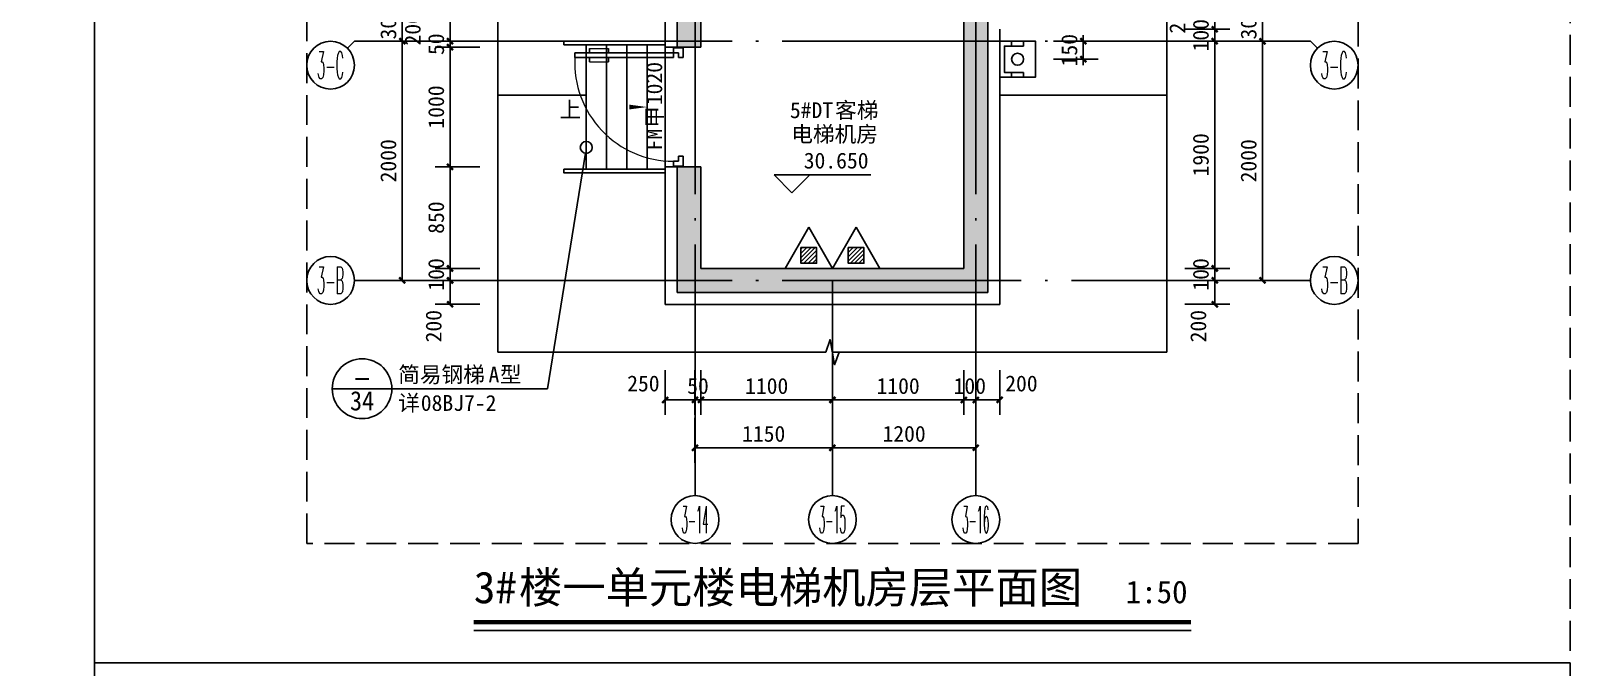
# Model space of a CAD drawing. Extents: x -10817 to 167545, y 26551 to 157048.
# Drawn here: x 86649 to 99533, y 119811 to 125133 of the extents above; entities that cross this region are included whole.
import ezdxf
from ezdxf.enums import TextEntityAlignment as Align
from ezdxf.xclip import XClip

# ---------------------------------------------------------------- set-up
doc = ezdxf.new("R2010")
doc.units = 0
doc.header["$LTSCALE"] = 1000
doc.header["$MEASUREMENT"] = 0
doc.header["$XCLIPFRAME"] = 0
doc.linetypes.add('DASH', pattern=[0.35, 0.25, -0.1])
doc.linetypes.add('DOTE', pattern=[2.42, 2, -0.2, 0.02, -0.2])
doc.layers.get('Defpoints').update_dxf_attribs({"color": 30, "linetype": 'DASH'})
for name, color, linetype in [('125-核心筒-RF$0$A-COLU-CONC-HATC', 204, 'Continuous'), ('125-核心筒-RF$0$A-DOOR', 51, 'Continuous'), ('125-核心筒-RF$0$A-WALL-CONC', 9, 'Continuous'), ('125-核心筒-RF$0$A-WALL-INSL', 9, 'Continuous'), ('125-核心筒-RF$0$D2C4-RF-LDT$0$A-DOOR', 51, 'Continuous'), ('125-核心筒-RF$0$EQUIP_灭火器', 7, 'Continuous'), ('3#-夹层$0$A-ANNO-LEVL', 3, 'Continuous'), ('3#-夹层$0$A-ANNO-TEXT', 7, 'Continuous'), ('3#楼机房平面$0$A-DRAN-SYMB', 243, 'Continuous'), ('3#楼机房平面$0$A-ROOF', 241, 'Continuous'), ('A-ANNO-AXIS-CIRC', 3, 'Continuous'), ('A-ANNO-AXIS-TEXT', 7, 'Continuous'), ('A-ANNO-DIMS', 3, 'Continuous'), ('A-ANNO-DOTE', 10, 'DOTE'), ('A-ANNO-INDX', 3, 'Continuous'), ('A-ANNO-SYMB', 3, 'Continuous'), ('A-ANNO-TEXT', 7, 'Continuous'), ('AXIS_TEXT', 7, 'Continuous')]:
    doc.layers.add(name, color=color, linetype=linetype)
doc.styles.add('3#-夹层$0$_TCH_DIM', font='')
doc.styles.add('_TCH_AXIS', font='COMPLEX', dxfattribs={"bigfont": 'GBCBIG'})
doc.styles.add('_TCH_DIM', font='')
doc.styles.add('_TCH_DIM_T3', font='')
doc.styles.add('_TCH_LABEL', font='')
doc.styles.add('COMPLEX', font='COMPLEX')
doc.styles.get("Standard").update_dxf_attribs({"font": ''})
doc.styles.get('3#-夹层$0$_TCH_DIM').set_extended_font_data('SimSun')
doc.styles.get('_TCH_DIM').set_extended_font_data('SimSun')
doc.styles.get('_TCH_DIM_T3').set_extended_font_data('SimSun')
doc.styles.get('_TCH_LABEL').set_extended_font_data('SimSun')
doc.styles.get('Standard').set_extended_font_data('SimSun')
doc.dimstyles.new('_TCH_ARCH&&50', dxfattribs={"dimtxt": 132.911392, "dimasz": 50, "dimexe": 125, "dimexo": 150, "dimgap": 50, "dimtad": 1, "dimdec": 0, "dimzin": 0, "dimdsep": 46, "dimtxsty": '_TCH_DIM_T3', "dimblk": 'ARCHTICK', "dimcen": 0.09, "dimclrt": 7, "dimazin": 2, "dimtfac": 1, "dimtdec": 0, "dimtix": 1, "dimtmove": 2, "dimatfit": 3, "dimfxl": 50, "dimtolj": 1, "dimtzin": 0, "dimarcsym": 0})

# ---------------------------------------------------------------- blocks, each defined once
blk = doc.blocks.new('125-核心筒-RF$0$A$C344D27CE')
at = {"linetype": 'ByBlock'}
blk.add_lwpolyline([(1050, 848), (50, 848)], dxfattribs=at)
at = {"layer": '125-核心筒-RF$0$D2C4-RF-LDT$0$A-DOOR', "linetype": 'ByBlock'}
for p, q in [((1070, 848), (30, 848)), ((1070, 698), (30, 698)), ((1070, 528), (30, 528)), ((1070, 358), (30, 358)), ((1070, 188), (30, 188))]:
    blk.add_line(p, q, dxfattribs=at)
for points in [[(30, 0), (0, 0), (0, 848), (30, 848)], [(1070, 0), (1100, 0), (1100, 848), (1070, 848)]]:
    blk.add_lwpolyline(points, close=True, dxfattribs=at)
for points in [[(30, 0), (30, 848)], [(1070, 848), (1070, 0)]]:
    blk.add_lwpolyline(points, dxfattribs=at)
blk = doc.blocks.new('125-核心筒-RF$0$$TwtSys$00000546')
h = blk.add_hatch()
h.set_pattern_fill('ANSI31', color=256, scale=200, style=0)
h.set_pattern_definition([(45, (-38543.802, -6670.83), (-17.67767, 17.67767), [])])
h.paths.add_polyline_path([(-65, 174), (65, 174), (65, 44), (-65, 44)])
for points in [[(0, 344), (-198, 0), (198, 0)], [(-65, 174), (65, 174), (65, 44), (-65, 44)]]:
    blk.add_lwpolyline(points, close=True)
blk = doc.blocks.new('125-核心筒-RF$0$$DorLib2D$00000009')
for p, q in [((0.413, 0.905), (0.413, 0.081)), ((0.454, 0.905), (0.413, 0.905)), ((0.454, 0.081), (0.454, 0.905)), ((0.413, 0.782), (0.378, 0.782)), ((0.489, 0.782), (0.454, 0.782)), ((0.413, 0.624), (0.378, 0.624)), ((0.489, 0.624), (0.454, 0.624)), ((-0.494, 0.081), (-0.453, 0.081)), ((-0.494, -0.002), (-0.494, 0.081)), ((-0.453, 0.081), (-0.453, 0.039)), ((-0.453, 0.039), (-0.412, 0.039)), ((-0.412, 0.039), (-0.412, -0.002)), ((0.413, 0.081), (0.454, 0.081)), ((0.454, 0.039), (0.413, 0.039)), ((0.413, 0.039), (0.413, -0.002)), ((0.495, 0.081), (0.454, 0.081)), ((0.454, 0.081), (0.454, 0.039)), ((0.495, -0.002), (0.495, 0.081)), ((-0.494, -0.002), (-0.494, -0.002)), ((-0.412, -0.002), (-0.494, -0.002)), ((0.413, -0.002), (0.495, -0.002)), ((0.495, -0.002), (0.495, -0.002))]:
    blk.add_line(p, q)
at = {"lineweight": 13}
for p, q in [((0.378, 0.782), (0.378, 0.624)), ((0.489, 0.782), (0.489, 0.624))]:
    blk.add_line(p, q, dxfattribs=at)
blk.add_arc((0.372, 0.082), 0.825, 87.134, 180.0717, dxfattribs=at)
blk = doc.blocks.new('125-核心筒-RF')
at = {"layer": '125-核心筒-RF$0$A-COLU-CONC-HATC'}
for points in [[(3500, -1650), (3700, -1450), (3700, 650), (3500, 850)], [(5900, 650), (5900, 400), (6100, 400), (6100, 850)], [(6100, -1650), (6100, -600), (5900, -600), (5900, -1450)], [(3700, -1450), (3500, -1650), (6100, -1650), (5900, -1450)]]:
    blk.add_hatch(color=256, dxfattribs=at).paths.add_polyline_path(points)
at = {"layer": '125-核心筒-RF$0$A-WALL-CONC'}
for p, q in [((3500, -1650), (3500, 850)), ((6100, 400), (6100, 850)), ((3700, -1450), (3700, 650)), ((5900, 650), (5900, 400)), ((5900, 400), (6100, 400)), ((6100, -600), (5900, -600)), ((5900, -600), (5900, -1450)), ((6100, -1650), (6100, -600)), ((3700, -1450), (5900, -1450)), ((3500, -1650), (6100, -1650))]:
    blk.add_line(p, q, dxfattribs=at)
at = {"layer": '125-核心筒-RF$0$A-WALL-INSL'}
for p, q in [((6200, 400), (6200, 950)), ((3400, -1750), (3400, 550)), ((6200, 400), (6100, 400)), ((6200, -600), (6100, -600)), ((6200, -1750), (6200, -600)), ((3400, -1750), (6200, -1750))]:
    blk.add_line(p, q, dxfattribs=at)
at = {"rotation": 90}
blk.add_blockref('125-核心筒-RF$0$A$C344D27CE', (7048, -650), dxfattribs=at)
at = {"layer": '125-核心筒-RF$0$A-DOOR', "xscale": 1000, "yscale": -1000, "zscale": 300, "rotation": 90}
blk.add_blockref('125-核心筒-RF$0$$DorLib2D$00000009', (6050, -100), dxfattribs=at)
at = {"layer": '125-核心筒-RF$0$EQUIP_灭火器', "xscale": -1}
for p in [(4602, -1450), (4998, -1450)]:
    blk.add_blockref('125-核心筒-RF$0$$TwtSys$00000546', p, dxfattribs=at)
blk = doc.blocks.new('3#楼机房平面$0$A$C38F52E6E')
at = {"layer": ''}
for p, q in [((-150, -100), (-110, -100)), ((110, -100), (150, -100)), ((-150, -200), (-110, -200)), ((110, -200), (150, -200))]:
    blk.add_line(p, q, dxfattribs=at)
at = {"layer": '3#楼机房平面$0$A-DRAN-SYMB'}
for points in [[(-150, 0), (-150, -300), (150, -300), (150, 0)], [(-150, -200), (-150, 0), (150, 0), (150, -200)], [(-110, -200), (-110, -40), (110, -40), (110, -200)]]:
    blk.add_lwpolyline(points, dxfattribs=at)
blk = doc.blocks.new('3#楼机房平面$0$A$C58184AA4')
at = {"layer": '3#楼机房平面$0$A-DRAN-SYMB'}
blk.add_circle((0, 0), 50, dxfattribs=at)
at = {"layer": '3#楼机房平面$0$A-DRAN-SYMB', "rotation": 90.00000000000001}
blk.add_blockref('3#楼机房平面$0$A$C38F52E6E', (-150, 0), dxfattribs=at)
blk = doc.blocks.new('3#楼机房平面')
at = {"layer": '3#楼机房平面$0$A-ROOF'}
for points in [[(2060, 1550), (18840, 1550)], [(25700, 1550), (22300, 1550)]]:
    blk.add_lwpolyline(points, dxfattribs=at)
blk.add_blockref('3#楼机房平面$0$A$C58184AA4', (22449.9, 1850.1))
blk = doc.blocks.new('_ArchTick')
at = {"color": 0, "linetype": 'ByBlock', "const_width": 0.4}
blk.add_lwpolyline([(-0.5, -0.5), (0.5, 0.5)], dxfattribs=at)
blk = doc.blocks.new('*D2770')
at = {"layer": 'A-ANNO-DIMS', "color": 0, "lineweight": -2, "transparency": 16777216}
for p, q in [((95208, 125046), (95583, 125046)), ((95458, 125046), (95458, 125096)), ((95458, 124896), (95458, 125046)), ((95208, 124896), (95583, 124896)), ((95458, 124896), (95458, 124846))]:
    blk.add_line(p, q, dxfattribs=at)
at = {"layer": 'Defpoints', "color": 0, "transparency": 16777216}
for p in [(95058, 125046), (95458, 125046), (95058, 124896)]:
    blk.add_point(p, dxfattribs=at)
at = {"layer": 'A-ANNO-DIMS', "color": 0, "lineweight": -2, "transparency": 16777216, "xscale": 50, "yscale": 50, "zscale": 50}
for p, rotation in [((95458, 125046), 270), ((95458, 124896), 90)]:
    blk.add_blockref('_ArchTick', p, dxfattribs=dict(at, rotation=rotation))
at = {"layer": 'A-ANNO-DIMS', "color": 7, "transparency": 16777216, "insert": (95342, 124971), "char_height": 132.9, "attachment_point": 5, "rotation": 90, "style": '_TCH_DIM_T3'}
blk.add_mtext('\\A1;150', dxfattribs=at)
blk = doc.blocks.new('*D2940')
at = {"layer": 'A-ANNO-DIMS', "color": 0, "lineweight": -2, "transparency": 16777216}
for p, q in [((90408, 123046), (90033, 123046)), ((90158, 122846), (90158, 123046)), ((90408, 122846), (90033, 122846))]:
    blk.add_line(p, q, dxfattribs=at)
at = {"layer": 'Defpoints', "color": 0, "transparency": 16777216}
for p in [(90158, 123046), (90558, 123046), (90558, 122846)]:
    blk.add_point(p, dxfattribs=at)
at = {"layer": 'A-ANNO-DIMS', "color": 0, "lineweight": -2, "transparency": 16777216, "xscale": 50, "yscale": 50, "zscale": 50}
for p, rotation in [((90158, 123046), 90), ((90158, 122846), 270)]:
    blk.add_blockref('_ArchTick', p, dxfattribs=dict(at, rotation=rotation))
at = {"layer": 'A-ANNO-DIMS', "color": 7, "transparency": 16777216, "insert": (90021, 122663), "char_height": 132.9, "attachment_point": 5, "rotation": 90, "style": '_TCH_DIM_T3'}
blk.add_mtext('\\A1;200', dxfattribs=at)
blk = doc.blocks.new('*D2941')
at = {"layer": 'A-ANNO-DIMS', "color": 0, "lineweight": -2, "transparency": 16777216}
for p, q in [((90158, 123146), (90158, 123196)), ((90408, 123146), (90033, 123146)), ((90408, 123046), (90033, 123046)), ((90158, 123046), (90158, 123146)), ((90158, 123046), (90158, 122996))]:
    blk.add_line(p, q, dxfattribs=at)
at = {"layer": 'Defpoints', "color": 0, "transparency": 16777216}
for p in [(90158, 123146), (90558, 123146), (90558, 123046)]:
    blk.add_point(p, dxfattribs=at)
at = {"layer": 'A-ANNO-DIMS', "color": 0, "lineweight": -2, "transparency": 16777216, "xscale": 50, "yscale": 50, "zscale": 50}
for p, rotation in [((90158, 123146), 270), ((90158, 123046), 90)]:
    blk.add_blockref('_ArchTick', p, dxfattribs=dict(at, rotation=rotation))
at = {"layer": 'A-ANNO-DIMS', "color": 7, "transparency": 16777216, "insert": (90042, 123096), "char_height": 132.9, "attachment_point": 5, "rotation": 90, "style": '_TCH_DIM_T3'}
blk.add_mtext('\\A1;100', dxfattribs=at)
blk = doc.blocks.new('*D2942')
at = {"layer": 'A-ANNO-DIMS', "color": 0, "lineweight": -2, "transparency": 16777216}
for p, q in [((90408, 123996), (90033, 123996)), ((90158, 123146), (90158, 123996)), ((90408, 123146), (90033, 123146))]:
    blk.add_line(p, q, dxfattribs=at)
at = {"layer": 'Defpoints', "color": 0, "transparency": 16777216}
for p in [(90158, 123996), (90558, 123996), (90558, 123146)]:
    blk.add_point(p, dxfattribs=at)
at = {"layer": 'A-ANNO-DIMS', "color": 0, "lineweight": -2, "transparency": 16777216, "xscale": 50, "yscale": 50, "zscale": 50}
for p, rotation in [((90158, 123996), 90), ((90158, 123146), 270)]:
    blk.add_blockref('_ArchTick', p, dxfattribs=dict(at, rotation=rotation))
at = {"layer": 'A-ANNO-DIMS', "color": 7, "transparency": 16777216, "insert": (90042, 123571), "char_height": 132.9, "attachment_point": 5, "rotation": 90, "style": '_TCH_DIM_T3'}
blk.add_mtext('\\A1;850', dxfattribs=at)
blk = doc.blocks.new('*D2943')
at = {"layer": 'A-ANNO-DIMS', "color": 0, "lineweight": -2, "transparency": 16777216}
for p, q in [((90408, 124996), (90033, 124996)), ((90158, 123996), (90158, 124996)), ((90408, 123996), (90033, 123996))]:
    blk.add_line(p, q, dxfattribs=at)
at = {"layer": 'Defpoints', "color": 0, "transparency": 16777216}
for p in [(90158, 124996), (90558, 124996), (90558, 123996)]:
    blk.add_point(p, dxfattribs=at)
at = {"layer": 'A-ANNO-DIMS', "color": 0, "lineweight": -2, "transparency": 16777216, "xscale": 50, "yscale": 50, "zscale": 50}
for p, rotation in [((90158, 124996), 90), ((90158, 123996), 270)]:
    blk.add_blockref('_ArchTick', p, dxfattribs=dict(at, rotation=rotation))
at = {"layer": 'A-ANNO-DIMS', "color": 7, "transparency": 16777216, "insert": (90042, 124496), "char_height": 132.9, "attachment_point": 5, "rotation": 90, "style": '_TCH_DIM_T3'}
blk.add_mtext('\\A1;1000', dxfattribs=at)
blk = doc.blocks.new('*D2944')
at = {"layer": 'A-ANNO-DIMS', "color": 0, "lineweight": -2, "transparency": 16777216}
for p, q in [((90408, 125046), (90033, 125046)), ((90408, 124996), (90033, 124996)), ((90158, 125046), (90158, 125096)), ((90158, 124996), (90158, 125046)), ((90158, 124996), (90158, 124946))]:
    blk.add_line(p, q, dxfattribs=at)
at = {"layer": 'Defpoints', "color": 0, "transparency": 16777216}
for p in [(90158, 125046), (90558, 125046), (90558, 124996)]:
    blk.add_point(p, dxfattribs=at)
at = {"layer": 'A-ANNO-DIMS', "color": 0, "lineweight": -2, "transparency": 16777216, "xscale": 50, "yscale": 50, "zscale": 50}
for p, rotation in [((90158, 125046), 270), ((90158, 124996), 90)]:
    blk.add_blockref('_ArchTick', p, dxfattribs=dict(at, rotation=rotation))
at = {"layer": 'A-ANNO-DIMS', "color": 7, "transparency": 16777216, "insert": (90042, 125021), "char_height": 132.9, "attachment_point": 5, "rotation": 90, "style": '_TCH_DIM_T3'}
blk.add_mtext('\\A1;50', dxfattribs=at)
blk = doc.blocks.new('*D2945')
at = {"layer": 'A-ANNO-DIMS', "color": 0, "lineweight": -2, "transparency": 16777216}
for p, q in [((90408, 125246), (90033, 125246)), ((90158, 125046), (90158, 125246)), ((90408, 125046), (90033, 125046))]:
    blk.add_line(p, q, dxfattribs=at)
at = {"layer": 'Defpoints', "color": 0, "transparency": 16777216}
for p in [(90158, 125246), (90558, 125246), (90558, 125046)]:
    blk.add_point(p, dxfattribs=at)
at = {"layer": 'A-ANNO-DIMS', "color": 0, "lineweight": -2, "transparency": 16777216, "xscale": 50, "yscale": 50, "zscale": 50}
for p, rotation in [((90158, 125246), 90), ((90158, 125046), 270)]:
    blk.add_blockref('_ArchTick', p, dxfattribs=dict(at, rotation=rotation))
at = {"layer": 'A-ANNO-DIMS', "color": 7, "transparency": 16777216, "insert": (89846, 125146), "char_height": 132.9, "attachment_point": 5, "rotation": 90, "style": '_TCH_DIM_T3'}
blk.add_mtext('\\A1;200', dxfattribs=at)
blk = doc.blocks.new('*D2962')
at = {"layer": 'A-ANNO-DIMS', "color": 0, "lineweight": -2, "transparency": 16777216}
for p, q in [((96308, 123046), (96683, 123046)), ((96558, 122846), (96558, 123046)), ((96308, 122846), (96683, 122846))]:
    blk.add_line(p, q, dxfattribs=at)
at = {"layer": 'Defpoints', "color": 0, "transparency": 16777216}
for p in [(96158, 123046), (96558, 123046), (96158, 122846)]:
    blk.add_point(p, dxfattribs=at)
at = {"layer": 'A-ANNO-DIMS', "color": 0, "lineweight": -2, "transparency": 16777216, "xscale": 50, "yscale": 50, "zscale": 50}
for p, rotation in [((96558, 123046), 90), ((96558, 122846), 270)]:
    blk.add_blockref('_ArchTick', p, dxfattribs=dict(at, rotation=rotation))
at = {"layer": 'A-ANNO-DIMS', "color": 7, "transparency": 16777216, "insert": (96421, 122663), "char_height": 132.9, "attachment_point": 5, "rotation": 90, "style": '_TCH_DIM_T3'}
blk.add_mtext('\\A1;200', dxfattribs=at)
blk = doc.blocks.new('*D2963')
at = {"layer": 'A-ANNO-DIMS', "color": 0, "lineweight": -2, "transparency": 16777216}
for p, q in [((96558, 123146), (96558, 123196)), ((96308, 123146), (96683, 123146)), ((96308, 123046), (96683, 123046)), ((96558, 123046), (96558, 123146)), ((96558, 123046), (96558, 122996))]:
    blk.add_line(p, q, dxfattribs=at)
at = {"layer": 'Defpoints', "color": 0, "transparency": 16777216}
for p in [(96158, 123146), (96158, 123046), (96558, 123146)]:
    blk.add_point(p, dxfattribs=at)
at = {"layer": 'A-ANNO-DIMS', "color": 0, "lineweight": -2, "transparency": 16777216, "xscale": 50, "yscale": 50, "zscale": 50}
for p, rotation in [((96558, 123146), 270), ((96558, 123046), 90)]:
    blk.add_blockref('_ArchTick', p, dxfattribs=dict(at, rotation=rotation))
at = {"layer": 'A-ANNO-DIMS', "color": 7, "transparency": 16777216, "insert": (96442, 123096), "char_height": 132.9, "attachment_point": 5, "rotation": 90, "style": '_TCH_DIM_T3'}
blk.add_mtext('\\A1;100', dxfattribs=at)
blk = doc.blocks.new('*D2964')
at = {"layer": 'A-ANNO-DIMS', "color": 0, "lineweight": -2, "transparency": 16777216}
for p, q in [((96308, 125046), (96683, 125046)), ((96558, 123146), (96558, 125046)), ((96308, 123146), (96683, 123146))]:
    blk.add_line(p, q, dxfattribs=at)
at = {"layer": 'Defpoints', "color": 0, "transparency": 16777216}
for p in [(96158, 125046), (96558, 125046), (96158, 123146)]:
    blk.add_point(p, dxfattribs=at)
at = {"layer": 'A-ANNO-DIMS', "color": 0, "lineweight": -2, "transparency": 16777216, "xscale": 50, "yscale": 50, "zscale": 50}
for p, rotation in [((96558, 125046), 90), ((96558, 123146), 270)]:
    blk.add_blockref('_ArchTick', p, dxfattribs=dict(at, rotation=rotation))
at = {"layer": 'A-ANNO-DIMS', "color": 7, "transparency": 16777216, "insert": (96442, 124096), "char_height": 132.9, "attachment_point": 5, "rotation": 90, "style": '_TCH_DIM_T3'}
blk.add_mtext('\\A1;1900', dxfattribs=at)
blk = doc.blocks.new('*D2965')
at = {"layer": 'A-ANNO-DIMS', "color": 0, "lineweight": -2, "transparency": 16777216}
for p, q in [((96308, 125146), (96683, 125146)), ((96558, 125146), (96558, 125196)), ((96558, 125046), (96558, 125146)), ((96308, 125046), (96683, 125046)), ((96558, 125046), (96558, 124996))]:
    blk.add_line(p, q, dxfattribs=at)
at = {"layer": 'Defpoints', "color": 0, "transparency": 16777216}
for p in [(96158, 125146), (96558, 125146), (96158, 125046)]:
    blk.add_point(p, dxfattribs=at)
at = {"layer": 'A-ANNO-DIMS', "color": 0, "lineweight": -2, "transparency": 16777216, "xscale": 50, "yscale": 50, "zscale": 50}
for p, rotation in [((96558, 125146), 270), ((96558, 125046), 90)]:
    blk.add_blockref('_ArchTick', p, dxfattribs=dict(at, rotation=rotation))
at = {"layer": 'A-ANNO-DIMS', "color": 7, "transparency": 16777216, "insert": (96442, 125096), "char_height": 132.9, "attachment_point": 5, "rotation": 90, "style": '_TCH_DIM_T3'}
blk.add_mtext('\\A1;100', dxfattribs=at)
blk = doc.blocks.new('*D2966')
at = {"layer": 'A-ANNO-DIMS', "color": 0, "lineweight": -2, "transparency": 16777216}
for p, q in [((96308, 125346), (96683, 125346)), ((96558, 125146), (96558, 125346)), ((96308, 125146), (96683, 125146))]:
    blk.add_line(p, q, dxfattribs=at)
at = {"layer": 'Defpoints', "color": 0, "transparency": 16777216}
for p in [(96158, 125346), (96558, 125346), (96158, 125146)]:
    blk.add_point(p, dxfattribs=at)
at = {"layer": 'A-ANNO-DIMS', "color": 0, "lineweight": -2, "transparency": 16777216, "xscale": 50, "yscale": 50, "zscale": 50}
for p, rotation in [((96558, 125346), 90), ((96558, 125146), 270)]:
    blk.add_blockref('_ArchTick', p, dxfattribs=dict(at, rotation=rotation))
at = {"layer": 'A-ANNO-DIMS', "color": 7, "transparency": 16777216, "insert": (96246, 125246), "char_height": 132.9, "attachment_point": 5, "rotation": 90, "style": '_TCH_DIM_T3'}
blk.add_mtext('\\A1;200', dxfattribs=at)
blk = doc.blocks.new('*D2975')
at = {"layer": 'A-ANNO-DIMS', "color": 0, "lineweight": -2, "transparency": 16777216}
for p, q in [((91958, 122296), (91958, 121921)), ((92208, 122296), (92208, 121921)), ((91958, 122046), (92208, 122046))]:
    blk.add_line(p, q, dxfattribs=at)
at = {"layer": 'Defpoints', "color": 0, "transparency": 16777216}
for p in [(91958, 122446), (92208, 122446), (92208, 122046)]:
    blk.add_point(p, dxfattribs=at)
at = {"layer": 'A-ANNO-DIMS', "color": 0, "lineweight": -2, "transparency": 16777216, "xscale": 50, "yscale": 50, "zscale": 50, "rotation": 180}
blk.add_blockref('_ArchTick', (91958, 122046), dxfattribs=at)
at = {"layer": 'A-ANNO-DIMS', "color": 0, "lineweight": -2, "transparency": 16777216, "xscale": 50, "yscale": 50, "zscale": 50}
blk.add_blockref('_ArchTick', (92208, 122046), dxfattribs=at)
at = {"layer": 'A-ANNO-DIMS', "color": 7, "transparency": 16777216, "insert": (91776, 122183), "char_height": 132.9, "attachment_point": 5, "style": '_TCH_DIM_T3'}
blk.add_mtext('\\A1;250', dxfattribs=at)
blk = doc.blocks.new('*D2976')
at = {"layer": 'A-ANNO-DIMS', "color": 0, "lineweight": -2, "transparency": 16777216}
for p, q in [((92208, 122296), (92208, 121921)), ((92258, 122296), (92258, 121921)), ((92208, 122046), (92158, 122046)), ((92208, 122046), (92258, 122046)), ((92258, 122046), (92308, 122046))]:
    blk.add_line(p, q, dxfattribs=at)
at = {"layer": 'Defpoints', "color": 0, "transparency": 16777216}
for p in [(92208, 122446), (92258, 122446), (92258, 122046)]:
    blk.add_point(p, dxfattribs=at)
at = {"layer": 'A-ANNO-DIMS', "color": 0, "lineweight": -2, "transparency": 16777216, "xscale": 50, "yscale": 50, "zscale": 50}
blk.add_blockref('_ArchTick', (92208, 122046), dxfattribs=at)
at = {"layer": 'A-ANNO-DIMS', "color": 0, "lineweight": -2, "transparency": 16777216, "xscale": 50, "yscale": 50, "zscale": 50, "rotation": 180}
blk.add_blockref('_ArchTick', (92258, 122046), dxfattribs=at)
at = {"layer": 'A-ANNO-DIMS', "color": 7, "transparency": 16777216, "insert": (92233, 122162), "char_height": 132.9, "attachment_point": 5, "style": '_TCH_DIM_T3'}
blk.add_mtext('\\A1;50', dxfattribs=at)
blk = doc.blocks.new('*D2977')
at = {"layer": 'A-ANNO-DIMS', "color": 0, "lineweight": -2, "transparency": 16777216}
for p, q in [((92258, 122296), (92258, 121921)), ((93358, 122296), (93358, 121921)), ((92258, 122046), (93358, 122046))]:
    blk.add_line(p, q, dxfattribs=at)
at = {"layer": 'Defpoints', "color": 0, "transparency": 16777216}
for p in [(92258, 122446), (93358, 122446), (93358, 122046)]:
    blk.add_point(p, dxfattribs=at)
at = {"layer": 'A-ANNO-DIMS', "color": 0, "lineweight": -2, "transparency": 16777216, "xscale": 50, "yscale": 50, "zscale": 50, "rotation": 180}
blk.add_blockref('_ArchTick', (92258, 122046), dxfattribs=at)
at = {"layer": 'A-ANNO-DIMS', "color": 0, "lineweight": -2, "transparency": 16777216, "xscale": 50, "yscale": 50, "zscale": 50}
blk.add_blockref('_ArchTick', (93358, 122046), dxfattribs=at)
at = {"layer": 'A-ANNO-DIMS', "color": 7, "transparency": 16777216, "insert": (92808, 122162), "char_height": 132.9, "attachment_point": 5, "style": '_TCH_DIM_T3'}
blk.add_mtext('\\A1;1100', dxfattribs=at)
blk = doc.blocks.new('*D2978')
at = {"layer": 'A-ANNO-DIMS', "color": 0, "lineweight": -2, "transparency": 16777216}
for p, q in [((93358, 122296), (93358, 121921)), ((94458, 122296), (94458, 121921)), ((93358, 122046), (94458, 122046))]:
    blk.add_line(p, q, dxfattribs=at)
at = {"layer": 'Defpoints', "color": 0, "transparency": 16777216}
for p in [(93358, 122446), (94458, 122446), (94458, 122046)]:
    blk.add_point(p, dxfattribs=at)
at = {"layer": 'A-ANNO-DIMS', "color": 0, "lineweight": -2, "transparency": 16777216, "xscale": 50, "yscale": 50, "zscale": 50, "rotation": 180}
blk.add_blockref('_ArchTick', (93358, 122046), dxfattribs=at)
at = {"layer": 'A-ANNO-DIMS', "color": 0, "lineweight": -2, "transparency": 16777216, "xscale": 50, "yscale": 50, "zscale": 50}
blk.add_blockref('_ArchTick', (94458, 122046), dxfattribs=at)
at = {"layer": 'A-ANNO-DIMS', "color": 7, "transparency": 16777216, "insert": (93908, 122162), "char_height": 132.9, "attachment_point": 5, "style": '_TCH_DIM_T3'}
blk.add_mtext('\\A1;1100', dxfattribs=at)
blk = doc.blocks.new('*D2979')
at = {"layer": 'A-ANNO-DIMS', "color": 0, "lineweight": -2, "transparency": 16777216}
for p, q in [((94458, 122296), (94458, 121921)), ((94558, 122296), (94558, 121921)), ((94458, 122046), (94408, 122046)), ((94458, 122046), (94558, 122046)), ((94558, 122046), (94608, 122046))]:
    blk.add_line(p, q, dxfattribs=at)
at = {"layer": 'Defpoints', "color": 0, "transparency": 16777216}
for p in [(94458, 122446), (94558, 122446), (94558, 122046)]:
    blk.add_point(p, dxfattribs=at)
at = {"layer": 'A-ANNO-DIMS', "color": 0, "lineweight": -2, "transparency": 16777216, "xscale": 50, "yscale": 50, "zscale": 50}
blk.add_blockref('_ArchTick', (94458, 122046), dxfattribs=at)
at = {"layer": 'A-ANNO-DIMS', "color": 0, "lineweight": -2, "transparency": 16777216, "xscale": 50, "yscale": 50, "zscale": 50, "rotation": 180}
blk.add_blockref('_ArchTick', (94558, 122046), dxfattribs=at)
at = {"layer": 'A-ANNO-DIMS', "color": 7, "transparency": 16777216, "insert": (94508, 122162), "char_height": 132.9, "attachment_point": 5, "style": '_TCH_DIM_T3'}
blk.add_mtext('\\A1;100', dxfattribs=at)
blk = doc.blocks.new('*D2980')
at = {"layer": 'A-ANNO-DIMS', "color": 0, "lineweight": -2, "transparency": 16777216}
for p, q in [((94558, 122296), (94558, 121921)), ((94758, 122296), (94758, 121921)), ((94558, 122046), (94758, 122046))]:
    blk.add_line(p, q, dxfattribs=at)
at = {"layer": 'Defpoints', "color": 0, "transparency": 16777216}
for p in [(94558, 122446), (94758, 122446), (94758, 122046)]:
    blk.add_point(p, dxfattribs=at)
at = {"layer": 'A-ANNO-DIMS', "color": 0, "lineweight": -2, "transparency": 16777216, "xscale": 50, "yscale": 50, "zscale": 50, "rotation": 180}
blk.add_blockref('_ArchTick', (94558, 122046), dxfattribs=at)
at = {"layer": 'A-ANNO-DIMS', "color": 0, "lineweight": -2, "transparency": 16777216, "xscale": 50, "yscale": 50, "zscale": 50}
blk.add_blockref('_ArchTick', (94758, 122046), dxfattribs=at)
at = {"layer": 'A-ANNO-DIMS', "color": 7, "transparency": 16777216, "insert": (94940, 122183), "char_height": 132.9, "attachment_point": 5, "style": '_TCH_DIM_T3'}
blk.add_mtext('\\A1;200', dxfattribs=at)
blk = doc.blocks.new('*D2981')
at = {"layer": 'A-ANNO-DIMS', "color": 0, "lineweight": -2, "transparency": 16777216}
for p, q in [((92208, 121896), (92208, 121521)), ((93358, 121896), (93358, 121521)), ((92208, 121646), (93358, 121646))]:
    blk.add_line(p, q, dxfattribs=at)
at = {"layer": 'Defpoints', "color": 0, "transparency": 16777216}
for p in [(92208, 122046), (93358, 122046), (93358, 121646)]:
    blk.add_point(p, dxfattribs=at)
at = {"layer": 'A-ANNO-DIMS', "color": 0, "lineweight": -2, "transparency": 16777216, "xscale": 50, "yscale": 50, "zscale": 50, "rotation": 180}
blk.add_blockref('_ArchTick', (92208, 121646), dxfattribs=at)
at = {"layer": 'A-ANNO-DIMS', "color": 0, "lineweight": -2, "transparency": 16777216, "xscale": 50, "yscale": 50, "zscale": 50}
blk.add_blockref('_ArchTick', (93358, 121646), dxfattribs=at)
at = {"layer": 'A-ANNO-DIMS', "color": 7, "transparency": 16777216, "insert": (92783, 121762), "char_height": 132.9, "attachment_point": 5, "style": '_TCH_DIM_T3'}
blk.add_mtext('\\A1;1150', dxfattribs=at)
blk = doc.blocks.new('*D2982')
at = {"layer": 'A-ANNO-DIMS', "color": 0, "lineweight": -2, "transparency": 16777216}
for p, q in [((93358, 121896), (93358, 121521)), ((94558, 121896), (94558, 121521)), ((93358, 121646), (94558, 121646))]:
    blk.add_line(p, q, dxfattribs=at)
at = {"layer": 'Defpoints', "color": 0, "transparency": 16777216}
for p in [(93358, 122046), (94558, 122046), (94558, 121646)]:
    blk.add_point(p, dxfattribs=at)
at = {"layer": 'A-ANNO-DIMS', "color": 0, "lineweight": -2, "transparency": 16777216, "xscale": 50, "yscale": 50, "zscale": 50, "rotation": 180}
blk.add_blockref('_ArchTick', (93358, 121646), dxfattribs=at)
at = {"layer": 'A-ANNO-DIMS', "color": 0, "lineweight": -2, "transparency": 16777216, "xscale": 50, "yscale": 50, "zscale": 50}
blk.add_blockref('_ArchTick', (94558, 121646), dxfattribs=at)
at = {"layer": 'A-ANNO-DIMS', "color": 7, "transparency": 16777216, "insert": (93958, 121762), "char_height": 132.9, "attachment_point": 5, "style": '_TCH_DIM_T3'}
blk.add_mtext('\\A1;1200', dxfattribs=at)
blk = doc.blocks.new('*D2983')
at = {"layer": 'A-ANNO-DIMS', "color": 0, "lineweight": -2, "transparency": 16777216}
for p, q in [((90008, 125046), (89633, 125046)), ((89758, 123046), (89758, 125046)), ((90008, 123046), (89633, 123046))]:
    blk.add_line(p, q, dxfattribs=at)
at = {"layer": 'Defpoints', "color": 0, "transparency": 16777216}
for p in [(89758, 125046), (90158, 125046), (90158, 123046)]:
    blk.add_point(p, dxfattribs=at)
at = {"layer": 'A-ANNO-DIMS', "color": 0, "lineweight": -2, "transparency": 16777216, "xscale": 50, "yscale": 50, "zscale": 50}
for p, rotation in [((89758, 125046), 90), ((89758, 123046), 270)]:
    blk.add_blockref('_ArchTick', p, dxfattribs=dict(at, rotation=rotation))
at = {"layer": 'A-ANNO-DIMS', "color": 7, "transparency": 16777216, "insert": (89642, 124046), "char_height": 132.9, "attachment_point": 5, "rotation": 90, "style": '_TCH_DIM_T3'}
blk.add_mtext('\\A1;2000', dxfattribs=at)
blk = doc.blocks.new('*D2984')
at = {"layer": 'A-ANNO-DIMS', "color": 0, "lineweight": -2, "transparency": 16777216}
for p, q in [((89758, 125346), (89758, 125396)), ((90008, 125346), (89633, 125346)), ((89758, 125046), (89758, 125346)), ((90008, 125046), (89633, 125046)), ((89758, 125046), (89758, 124996))]:
    blk.add_line(p, q, dxfattribs=at)
at = {"layer": 'Defpoints', "color": 0, "transparency": 16777216}
for p in [(89758, 125346), (90158, 125346), (90158, 125046)]:
    blk.add_point(p, dxfattribs=at)
at = {"layer": 'A-ANNO-DIMS', "color": 0, "lineweight": -2, "transparency": 16777216, "xscale": 50, "yscale": 50, "zscale": 50}
for p, rotation in [((89758, 125346), 270), ((89758, 125046), 90)]:
    blk.add_blockref('_ArchTick', p, dxfattribs=dict(at, rotation=rotation))
at = {"layer": 'A-ANNO-DIMS', "color": 7, "transparency": 16777216, "insert": (89642, 125196), "char_height": 132.9, "attachment_point": 5, "rotation": 90, "style": '_TCH_DIM_T3'}
blk.add_mtext('\\A1;300', dxfattribs=at)
blk = doc.blocks.new('*D2991')
at = {"layer": 'A-ANNO-DIMS', "color": 0, "lineweight": -2, "transparency": 16777216}
for p, q in [((96708, 125046), (97083, 125046)), ((96958, 123046), (96958, 125046)), ((96708, 123046), (97083, 123046))]:
    blk.add_line(p, q, dxfattribs=at)
at = {"layer": 'Defpoints', "color": 0, "transparency": 16777216}
for p in [(96558, 125046), (96958, 125046), (96558, 123046)]:
    blk.add_point(p, dxfattribs=at)
at = {"layer": 'A-ANNO-DIMS', "color": 0, "lineweight": -2, "transparency": 16777216, "xscale": 50, "yscale": 50, "zscale": 50}
for p, rotation in [((96958, 125046), 90), ((96958, 123046), 270)]:
    blk.add_blockref('_ArchTick', p, dxfattribs=dict(at, rotation=rotation))
at = {"layer": 'A-ANNO-DIMS', "color": 7, "transparency": 16777216, "insert": (96842, 124046), "char_height": 132.9, "attachment_point": 5, "rotation": 90, "style": '_TCH_DIM_T3'}
blk.add_mtext('\\A1;2000', dxfattribs=at)
blk = doc.blocks.new('*D2992')
at = {"layer": 'A-ANNO-DIMS', "color": 0, "lineweight": -2, "transparency": 16777216}
for p, q in [((96958, 125346), (96958, 125396)), ((96708, 125346), (97083, 125346)), ((96958, 125046), (96958, 125346)), ((96708, 125046), (97083, 125046)), ((96958, 125046), (96958, 124996))]:
    blk.add_line(p, q, dxfattribs=at)
at = {"layer": 'Defpoints', "color": 0, "transparency": 16777216}
for p in [(96558, 125346), (96958, 125346), (96558, 125046)]:
    blk.add_point(p, dxfattribs=at)
at = {"layer": 'A-ANNO-DIMS', "color": 0, "lineweight": -2, "transparency": 16777216, "xscale": 50, "yscale": 50, "zscale": 50}
for p, rotation in [((96958, 125346), 270), ((96958, 125046), 90)]:
    blk.add_blockref('_ArchTick', p, dxfattribs=dict(at, rotation=rotation))
at = {"layer": 'A-ANNO-DIMS', "color": 7, "transparency": 16777216, "insert": (96842, 125196), "char_height": 132.9, "attachment_point": 5, "rotation": 90, "style": '_TCH_DIM_T3'}
blk.add_mtext('\\A1;300', dxfattribs=at)
blk = doc.blocks.new('_AXISO')
blk.add_circle((0, 0), 0.5)
at = {"layer": 'AXIS_TEXT', "style": 'COMPLEX', "width": 1.041667}
blk.add_attdef('A', text='', height=0.56, dxfattribs=at).set_placement((-0.25, -0.28), (0.25, -0.28), align=Align.FIT)

msp = doc.modelspace()

# ---------------------------------------------------------------- linework, layer by layer
for points in [[(87183.1, 105498.4), (87183.1, 134198.4)], [(87183.1, 119848.4), (99533.1, 119848.4)]]:
    msp.add_lwpolyline(points)
at = {"layer": '3#-夹层$0$A-ANNO-LEVL'}
for p, q in [((93019.4, 123778.9), (92869.4, 123928.9)), ((92869.4, 123928.9), (93679.5, 123928.9)), ((93019.4, 123778.9), (93169.4, 123928.9))]:
    msp.add_line(p, q, dxfattribs=at)
at = {"layer": 'A-ANNO-AXIS-CIRC'}
for p, q in [((89299.5, 124987.1), (89358.1, 125045.6)), ((90558.1, 125045.6), (89358.1, 125045.6)), ((96158.2, 125045.6), (97358.2, 125045.6)), ((97416.8, 124987.1), (97358.2, 125045.6)), ((90558.1, 123045.6), (89358.1, 123045.6)), ((96158.2, 123045.6), (97358.2, 123045.6)), ((92208.2, 122445.6), (92208.2, 121245.6)), ((93358.2, 122445.6), (93358.2, 121245.6)), ((94558.2, 122445.6), (94558.2, 121245.6))]:
    msp.add_line(p, q, dxfattribs=at)
at = {"layer": 'A-ANNO-DOTE'}
for points in [[(92208.2, 121345.6), (92208.2, 133295.7)], [(94558.2, 121345.6), (94558.2, 133295.7)], [(97358.2, 125045.6), (89358.1, 125045.6)], [(97358.2, 123045.6), (89358.1, 123045.6)], [(93358.2, 121345.6), (93358.2, 123045.6)]]:
    msp.add_lwpolyline(points, dxfattribs=at)
at = {"layer": 'A-ANNO-INDX'}
for p, q in [((91290.2, 124108.8), (90974.5, 122139.8)), ((89671.5, 122139.8), (89171.5, 122139.8)), ((90974.5, 122139.8), (89671.5, 122139.8))]:
    msp.add_line(p, q, dxfattribs=at)
msp.add_lwpolyline([(91348.1, 124158.2, 1), (91248.1, 124158.2, 1)], format="xyb", close=True, dxfattribs=at)
msp.add_circle((89421.5, 122139.8), 250, dxfattribs=at)
at = {"layer": 'A-ANNO-SYMB'}
for points in [[(90558.1, 122445.6), (90558.1, 127214.8), (90453.1, 127253), (90663.1, 127290), (90558.1, 127327.3), (90558.1, 132096.4)], [(96158.2, 132096.4), (96158.2, 127327.3), (96263.2, 127289.1), (96053.2, 127252), (96158.2, 127214.8), (96158.2, 122445.6)], [(96158.2, 122445.6), (93414.4, 122445.6), (93376.2, 122340.6), (93339.1, 122550.6), (93301.9, 122445.6), (90558.1, 122445.6)], [(90356.7, 120117), (96359.6, 120117)]]:
    msp.add_lwpolyline(points, dxfattribs=at)
msp.add_lwpolyline([(91298.2, 124495.6, 0, 0, 0), (91808.2, 124495.6, 0, 40, 0), (91658.2, 124495.6, 0, 0, 0)], format="xyseb", dxfattribs=at)
at = {"layer": 'A-ANNO-SYMB', "const_width": 35}
msp.add_lwpolyline([(90356.7, 120187), (96359.6, 120187)], dxfattribs=at)
at = {"layer": 'Defpoints'}
for points in [[(62483.1, 134198.4), (99533.1, 134198.4), (99533.1, 105498.4), (62483.1, 105498.4)], [(88958.1, 134001.3), (97758.2, 134001.3), (97758.2, 120845.6), (88958.1, 120845.6)], [(90558.1, 122445.6), (96158.2, 122445.6), (96158.2, 132096.4), (90558.1, 132096.4)]]:
    msp.add_lwpolyline(points, close=True, dxfattribs=at)

# ---------------------------------------------------------------- block references
at = {"xscale": -1}
msp.add_blockref('125-核心筒-RF', (98158.1, 124595.6), dxfattribs=at)
ref = msp.add_blockref('3#楼机房平面', (72458.2, 123045.6))
XClip(ref).set_block_clipping_path([(18099.9313964248, -600.0000000001), (23700.0000000003, 9050.802537187)])
at = {"layer": 'A-ANNO-AXIS-CIRC'}
ref = msp.add_blockref('_AXISO', (89158.1, 124845.6), dxfattribs=dict(at, xscale=400, yscale=400, zscale=400))
ref.add_attrib('A', '3-C', dxfattribs={"layer": 'A-ANNO-AXIS-TEXT', "height": 226.27, "style": '_TCH_AXIS', "width": 0.35}).set_placement((89045, 124732.5), (89271.2, 124732.5), align=Align.FIT)
ref = msp.add_blockref('_AXISO', (97558.2, 124845.6), dxfattribs=dict(at, xscale=400, yscale=400, zscale=400))
ref.add_attrib('A', '3-C', dxfattribs={"layer": 'A-ANNO-AXIS-TEXT', "height": 226.27, "style": '_TCH_AXIS', "width": 0.35}).set_placement((97445, 124732.5), (97671.3, 124732.5), align=Align.FIT)
ref = msp.add_blockref('_AXISO', (89158.1, 123045.6), dxfattribs=dict(at, xscale=400, yscale=400, zscale=400))
ref.add_attrib('A', '3-B', dxfattribs={"layer": 'A-ANNO-AXIS-TEXT', "height": 226.27, "style": '_TCH_AXIS', "width": 0.33871}).set_placement((89045, 122932.5), (89271.2, 122932.5), align=Align.FIT)
ref = msp.add_blockref('_AXISO', (97558.2, 123045.6), dxfattribs=dict(at, xscale=400, yscale=400, zscale=400))
ref.add_attrib('A', '3-B', dxfattribs={"layer": 'A-ANNO-AXIS-TEXT', "height": 226.27, "style": '_TCH_AXIS', "width": 0.33871}).set_placement((97445, 122932.5), (97671.3, 122932.5), align=Align.FIT)
ref = msp.add_blockref('_AXISO', (92208.2, 121045.6), dxfattribs=dict(at, xscale=400, yscale=400, zscale=400))
ref.add_attrib('A', '3-14', dxfattribs={"layer": 'A-ANNO-AXIS-TEXT', "height": 226.27, "style": '_TCH_AXIS', "width": 0.276316}).set_placement((92095, 120932.5), (92321.3, 120932.5), align=Align.FIT)
ref = msp.add_blockref('_AXISO', (93358.2, 121045.6), dxfattribs=dict(at, xscale=400, yscale=400, zscale=400))
ref.add_attrib('A', '3-15', dxfattribs={"layer": 'A-ANNO-AXIS-TEXT', "height": 226.27, "style": '_TCH_AXIS', "width": 0.283784}).set_placement((93245, 120932.5), (93471.3, 120932.5), align=Align.FIT)
ref = msp.add_blockref('_AXISO', (94558.2, 121045.6), dxfattribs=dict(at, xscale=400, yscale=400, zscale=400))
ref.add_attrib('A', '3-16', dxfattribs={"layer": 'A-ANNO-AXIS-TEXT', "height": 226.27, "style": '_TCH_AXIS', "width": 0.283784}).set_placement((94445, 120932.5), (94671.3, 120932.5), align=Align.FIT)

# ---------------------------------------------------------------- texts
at = {"layer": '3#-夹层$0$A-ANNO-TEXT', "color": 7, "style": '3#-夹层$0$_TCH_DIM'}
msp.add_text('30.650', height=132.91, dxfattribs=at).set_placement((93118.1, 123981.4))
at = {"layer": 'A-ANNO-TEXT', "color": 2}
for s, height, p in [('1020', 132.91, (91933.2, 124511.1)), ('甲', 132.9, (91933.2, 124322.1)), ('FM', 132.91, (91933.2, 124133.1))]:
    msp.add_text(s, height=height, rotation=90, dxfattribs=at).set_placement(p)
at = {"layer": 'A-ANNO-TEXT', "color": 7, "style": '_TCH_DIM'}
for s, height, p in [('上', 132.9, (91073.6, 124408.1)), ('简易钢梯', 132.91, (89724, 122192.3)), ('A', 132.9, (90480.2, 122192.3)), ('型', 132.9, (90574.7, 122192.3)), ('详', 132.9, (89724, 121954.4)), ('08BJ7-2', 132.91, (89913.1, 121954.4))]:
    msp.add_text(s, height=height, dxfattribs=at).set_placement(p)
at = {"layer": 'A-ANNO-TEXT'}
for s, p in [('5#DT', (93002.5, 124402.9)), ('客梯', (93380.6, 124402.9)), ('电梯机房', (93014.3, 124202.9))]:
    msp.add_text(s, height=132.91, dxfattribs=at).set_placement(p)
at = {"layer": 'A-ANNO-TEXT', "color": 7, "style": '_TCH_LABEL'}
for s, width, p, p2 in [('-', 1.748047, (89320.9, 122159.9), (89522.2, 122159.9)), ('34', 0.874023, (89320.9, 121958.6), (89522.2, 121958.6))]:
    msp.add_text(s, height=161, dxfattribs=dict(at, width=width)).set_placement(p, p2, align=Align.FIT)
at = {"layer": 'A-ANNO-TEXT', "color": 7}
for s, height, p in [('3#', 265.82, (90356.7, 120345.6)), ('楼一单元楼电梯机房层平面图', 265.823, (90734.8, 120345.6)), ('1:50', 189.87, (95813.8, 120345.6))]:
    msp.add_text(s, height=height, dxfattribs=at).set_placement(p)

# ---------------------------------------------------------------- dimensions: what is measured, and where the dimension line sits
at = {"layer": 'A-ANNO-DIMS'}
for p1, p2, distance, picture, middle in [((90158.1, 125045.6), (90158.1, 125345.6), 400, '*D2984', (89641.7, 125195.6)), ((96558.2, 125045.6), (96558.2, 125345.6), -400, '*D2992', (96841.7, 125195.6)), ((96158.2, 125045.6), (96158.2, 125145.6), -400, '*D2965', (96441.7, 125095.6)), ((90558.1, 124995.6), (90558.1, 125045.6), 400, '*D2944', (90041.7, 125020.6)), ((95058.2, 124895.7), (95058.2, 125045.6), -400, '*D2770', (95341.7, 124970.7)), ((90158.1, 123045.6), (90158.1, 125045.6), 400, '*D2983', (89641.7, 124045.6)), ((90558.1, 123995.6), (90558.1, 124995.6), 400, '*D2943', (90041.7, 124495.6)), ((96158.2, 123145.6), (96158.2, 125045.6), -400, '*D2964', (96441.7, 124095.6)), ((96558.2, 123045.6), (96558.2, 125045.6), -400, '*D2991', (96841.7, 124045.6)), ((90558.1, 123145.6), (90558.1, 123995.6), 400, '*D2942', (90041.7, 123570.6)), ((90558.1, 123045.6), (90558.1, 123145.6), 400, '*D2941', (90041.7, 123095.6)), ((96158.2, 123045.6), (96158.2, 123145.6), -400, '*D2963', (96441.7, 123095.6)), ((92208.2, 122445.6), (92258.2, 122445.6), -400, '*D2976', (92233.2, 122162.1)), ((92258.2, 122445.6), (93358.2, 122445.6), -400, '*D2977', (92808.2, 122162.1)), ((93358.2, 122445.6), (94458.2, 122445.6), -400, '*D2978', (93908.2, 122162.1)), ((94458.2, 122445.6), (94558.2, 122445.6), -400, '*D2979', (94508.2, 122162.1)), ((92208.2, 122045.6), (93358.2, 122045.6), -400, '*D2981', (92783.2, 121762.1)), ((93358.2, 122045.6), (94558.2, 122045.6), -400, '*D2982', (93958.2, 121762.1))]:
    dim = msp.add_aligned_dim(p1=p1, p2=p2, distance=distance, dimstyle='_TCH_ARCH&&50', dxfattribs=at)
    dim.commit()
    dim.dimension.update_dxf_attribs({"geometry": picture, "text_midpoint": middle})
for base, p1, p2, angle, picture, middle in [((96558.2, 125345.6), (96158.2, 125145.6), (96158.2, 125345.6), 90, '*D2966', (96245.7, 125245.6)), ((90158.1, 125245.6), (90558.1, 125045.6), (90558.1, 125245.6), 90, '*D2945', (89845.6, 125145.6)), ((90158.1, 123045.6), (90558.1, 122845.6), (90558.1, 123045.6), 90, '*D2940', (90020.6, 122663.5)), ((96558.2, 123045.6), (96158.2, 122845.6), (96158.2, 123045.6), 90, '*D2962', (96420.7, 122663.5)), ((92208.2, 122045.6), (91958.2, 122445.6), (92208.2, 122445.6), 0, '*D2975', (91776, 122183.1)), ((94758.2, 122045.6), (94558.2, 122445.6), (94758.2, 122445.6), 0, '*D2980', (94940.3, 122183.1))]:
    dim = msp.add_linear_dim(base=base, p1=p1, p2=p2, angle=angle, dimstyle='_TCH_ARCH&&50', dxfattribs=at)
    dim.commit()
    dim.dimension.update_dxf_attribs({"geometry": picture, "text_midpoint": middle, "dimtype": 161})

doc.saveas('drawing.dxf')
